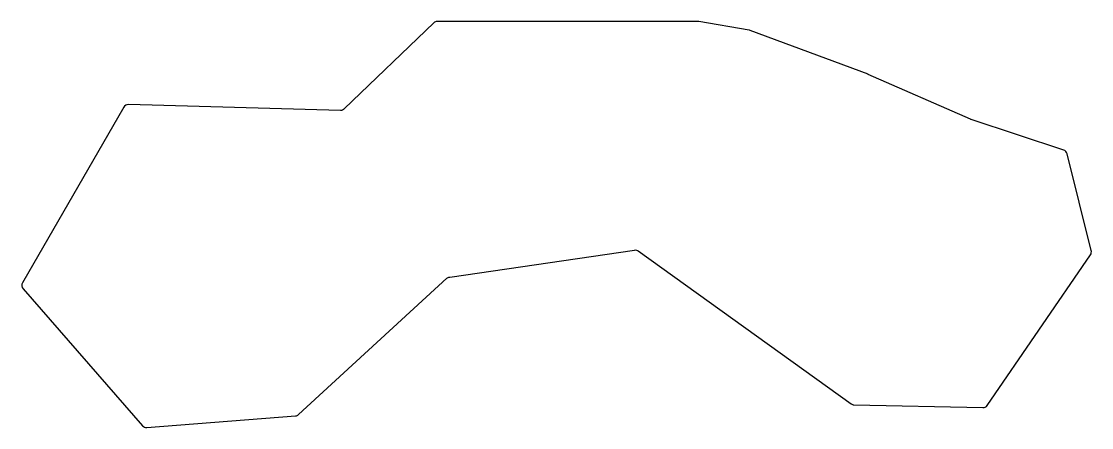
# Model space of a CAD drawing. Header units: inches. Extents: x 1.14 to 7.36, y 4.32 to 6.68.
import ezdxf

# ---------------------------------------------------------------- set-up
doc = ezdxf.new("R2010")
doc.units = ezdxf.units.IN
doc.header["$MEASUREMENT"] = 0

# ---------------------------------------------------------------- blocks, each defined once
blk = doc.blocks.new('block 2')
at = {"color": 7, "lineweight": 25}
blk.add_open_spline([(3.6294, 5.1943), (3.6234, 5.1934), (3.6179, 5.1907), (3.6134, 5.1867), (3.6134, 5.1867), (2.7519, 4.3947), (2.7519, 4.3947), (2.747, 4.3902), (2.7407, 4.3874), (2.734, 4.3869), (2.734, 4.3869), (1.8699, 4.3195), (1.8699, 4.3195), (1.8605, 4.3187), (1.8512, 4.3225), (1.845, 4.3297), (1.845, 4.3297), (1.1519, 5.1259), (1.1519, 5.1259), (1.1435, 5.1355), (1.1421, 5.1495), (1.1485, 5.1606), (1.1485, 5.1606), (1.7363, 6.1822), (1.7363, 6.1822), (1.7418, 6.1917), (1.7521, 6.1975), (1.7631, 6.1972), (1.7631, 6.1972), (2.9949, 6.1628), (2.9949, 6.1628), (3.003, 6.1625), (3.0108, 6.1656), (3.0166, 6.1712), (3.0166, 6.1712), (3.5362, 6.6722), (3.5362, 6.6722), (3.5418, 6.6776), (3.5493, 6.6806), (3.557, 6.6806), (3.557, 6.6806), (5.0705, 6.6806), (5.0705, 6.6806), (5.0722, 6.6806), (5.0739, 6.6805), (5.0756, 6.6802), (5.0756, 6.6802), (5.3682, 6.6294), (5.3682, 6.6294), (5.37, 6.6291), (5.3718, 6.6286), (5.3735, 6.628), (5.3735, 6.628), (6.0583, 6.3732), (6.0583, 6.3732), (6.0588, 6.373), (6.0594, 6.3728), (6.0599, 6.3726), (6.0599, 6.3726), (6.6541, 6.1113), (6.6541, 6.1113), (6.655, 6.1109), (6.6559, 6.1106), (6.6568, 6.1103), (6.6568, 6.1103), (7.1948, 5.9324), (7.1948, 5.9324), (7.2046, 5.9291), (7.212, 5.9211), (7.2145, 5.9111), (7.2145, 5.9111), (7.3546, 5.3482), (7.3546, 5.3482), (7.3567, 5.3399), (7.3551, 5.3311), (7.3502, 5.324), (7.3502, 5.324), (6.7504, 4.448), (6.7504, 4.448), (6.7446, 4.4397), (6.7351, 4.4348), (6.7249, 4.435), (6.7249, 4.435), (5.9768, 4.4517), (5.9768, 4.4517), (5.9707, 4.4518), (5.9648, 4.4538), (5.9599, 4.4573), (5.9599, 4.4573), (4.7243, 5.346), (4.7243, 5.346), (4.7179, 5.3505), (4.7101, 5.3524), (4.7024, 5.3513), (4.7024, 5.3513), (3.6294, 5.1943), (3.6294, 5.1943)], degree=3, knots=[0, 0, 0, 0, 1, 1, 1, 2, 2, 2, 3, 3, 3, 4, 4, 4, 5, 5, 5, 6, 6, 6, 7, 7, 7, 8, 8, 8, 9, 9, 9, 10, 10, 10, 11, 11, 11, 12, 12, 12, 13, 13, 13, 14, 14, 14, 15, 15, 15, 16, 16, 16, 17, 17, 17, 18, 18, 18, 19, 19, 19, 20, 20, 20, 21, 21, 21, 22, 22, 22, 23, 23, 23, 24, 24, 24, 25, 25, 25, 26, 26, 26, 27, 27, 27, 28, 28, 28, 29, 29, 29, 30, 30, 30, 31, 31, 31, 32, 32, 32, 32], dxfattribs=at)

msp = doc.modelspace()

# ---------------------------------------------------------------- block references
msp.add_blockref('block 2', (0, 0))

doc.saveas('drawing.dxf')
